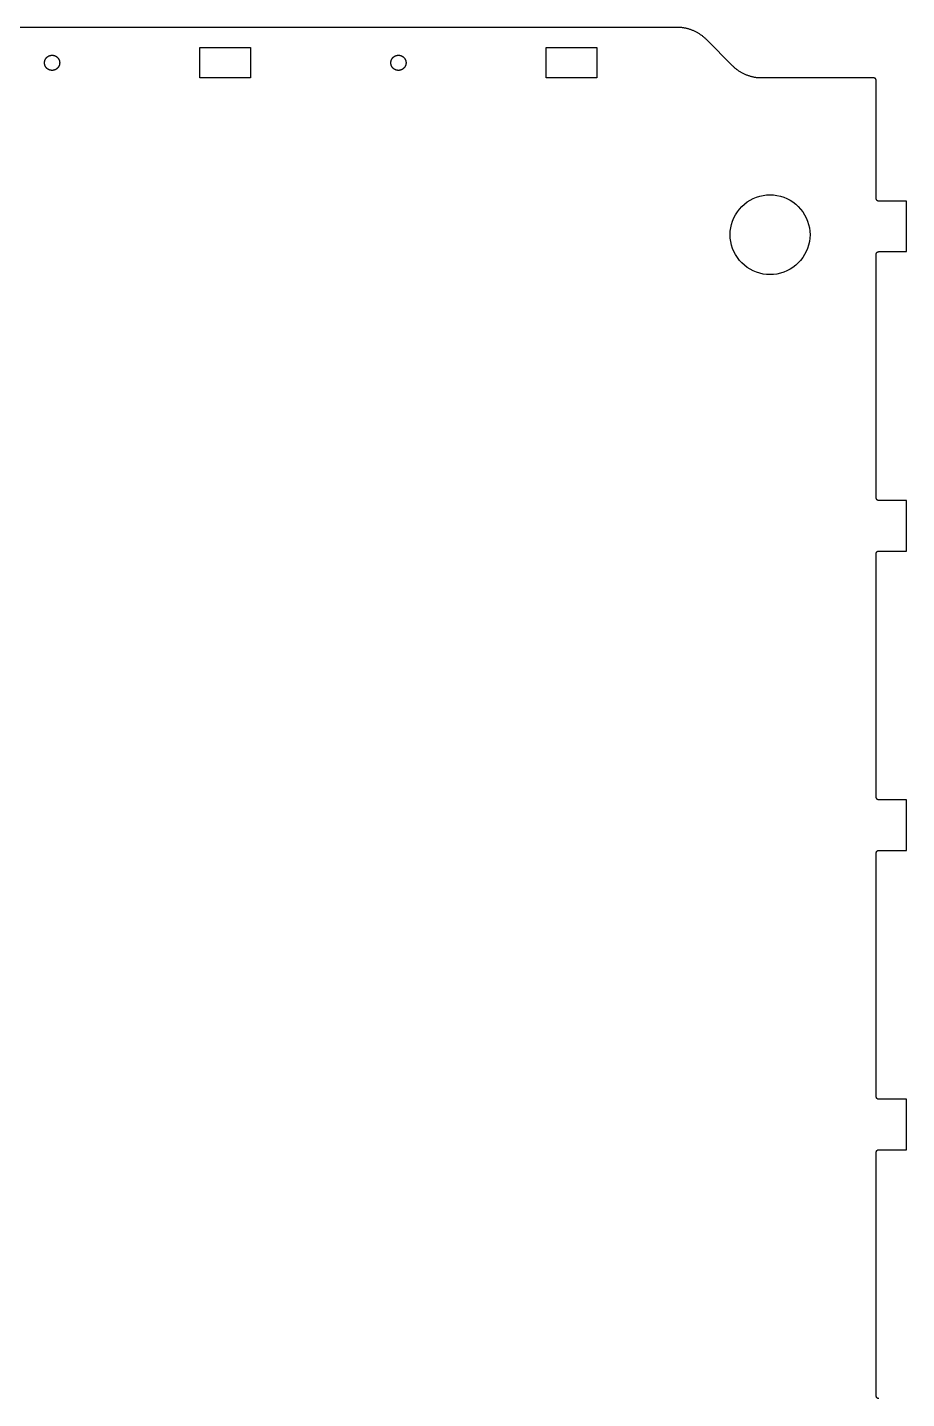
# Model space of a CAD drawing. Header units: metres. Extents: x 0 to 338, y 0 to 543.
# Drawn here: x 164.1 to 338, y 271.8 to 543 of the extents above; entities that cross this region are included whole.
import ezdxf

# ---------------------------------------------------------------- set-up
doc = ezdxf.new("R2010")
doc.units = ezdxf.units.M

msp = doc.modelspace()

# ---------------------------------------------------------------- linework, layer by layer
for p, q in [((292.686, 543), (45.3137, 543)), ((292.826, 542.999), (292.686, 543)), ((292.965, 542.995), (292.826, 542.999)), ((293.105, 542.989), (292.965, 542.995)), ((293.244, 542.98), (293.105, 542.989)), ((293.384, 542.97), (293.244, 542.98)), ((293.523, 542.956), (293.384, 542.97)), ((293.661, 542.94), (293.523, 542.956)), ((293.8, 542.922), (293.661, 542.94)), ((293.938, 542.902), (293.8, 542.922)), ((294.075, 542.878), (293.938, 542.902)), ((294.213, 542.853), (294.075, 542.878)), ((294.35, 542.825), (294.213, 542.853)), ((294.486, 542.795), (294.35, 542.825)), ((294.622, 542.762), (294.486, 542.795)), ((294.757, 542.727), (294.622, 542.762)), ((294.891, 542.69), (294.757, 542.727)), ((295.025, 542.65), (294.891, 542.69)), ((295.158, 542.608), (295.025, 542.65)), ((295.291, 542.564), (295.158, 542.608)), ((295.422, 542.518), (295.291, 542.564)), ((295.553, 542.469), (295.422, 542.518)), ((295.683, 542.417), (295.553, 542.469)), ((295.812, 542.364), (295.683, 542.417)), ((295.94, 542.308), (295.812, 542.364)), ((296.067, 542.25), (295.94, 542.308)), ((296.193, 542.19), (296.067, 542.25)), ((296.318, 542.128), (296.193, 542.19)), ((296.442, 542.064), (296.318, 542.128)), ((296.565, 541.997), (296.442, 542.064)), ((296.686, 541.928), (296.565, 541.997)), ((296.807, 541.857), (296.686, 541.928)), ((296.926, 541.784), (296.807, 541.857)), ((297.043, 541.709), (296.926, 541.784)), ((297.16, 541.632), (297.043, 541.709)), ((297.275, 541.553), (297.16, 541.632)), ((297.389, 541.472), (297.275, 541.553)), ((297.501, 541.389), (297.389, 541.472)), ((297.612, 541.304), (297.501, 541.389)), ((297.721, 541.217), (297.612, 541.304)), ((297.829, 541.128), (297.721, 541.217)), ((297.935, 541.038), (297.829, 541.128)), ((298.039, 540.945), (297.935, 541.038)), ((298.142, 540.851), (298.039, 540.945)), ((298.244, 540.755), (298.142, 540.851)), ((298.343, 540.657), (298.244, 540.755)), ((303.657, 535.343), (298.343, 540.657)), ((167.939, 537.061), (167.958, 537.079)), ((167.958, 537.079), (167.977, 537.097)), ((167.977, 537.097), (167.996, 537.115)), ((167.996, 537.115), (168.016, 537.132)), ((168.016, 537.132), (168.036, 537.149)), ((168.036, 537.149), (168.056, 537.166)), ((168.056, 537.166), (168.077, 537.182)), ((168.077, 537.182), (168.097, 537.198)), ((168.097, 537.198), (168.118, 537.214)), ((168.118, 537.214), (168.14, 537.229)), ((168.14, 537.229), (168.161, 537.244)), ((168.161, 537.244), (168.183, 537.258)), ((168.183, 537.258), (168.205, 537.272)), ((168.205, 537.272), (168.227, 537.286)), ((168.227, 537.286), (168.25, 537.299)), ((168.25, 537.299), (168.273, 537.312)), ((168.273, 537.312), (168.296, 537.324)), ((168.296, 537.324), (168.319, 537.337)), ((168.319, 537.337), (168.342, 537.348)), ((168.342, 537.348), (168.366, 537.359)), ((168.366, 537.359), (168.39, 537.37)), ((168.39, 537.37), (168.414, 537.381)), ((168.414, 537.381), (168.438, 537.391)), ((168.438, 537.391), (168.462, 537.4)), ((168.462, 537.4), (168.487, 537.41)), ((168.487, 537.41), (168.512, 537.418)), ((168.512, 537.418), (168.536, 537.427)), ((168.536, 537.427), (168.561, 537.434)), ((168.561, 537.434), (168.587, 537.442)), ((168.587, 537.442), (168.612, 537.449)), ((168.612, 537.449), (168.637, 537.455)), ((168.637, 537.455), (168.663, 537.462)), ((168.663, 537.462), (168.688, 537.467)), ((168.688, 537.467), (168.714, 537.472)), ((168.714, 537.472), (168.74, 537.477)), ((168.74, 537.477), (168.765, 537.482)), ((168.765, 537.482), (168.791, 537.485)), ((168.791, 537.485), (168.817, 537.489)), ((168.817, 537.489), (168.843, 537.492)), ((168.843, 537.492), (168.869, 537.494)), ((168.869, 537.494), (168.895, 537.496)), ((168.895, 537.496), (168.922, 537.498)), ((168.922, 537.498), (168.948, 537.499)), ((168.948, 537.499), (168.974, 537.5)), ((168.974, 537.5), (169, 537.5)), ((169, 537.5), (169.026, 537.5)), ((169.026, 537.5), (169.052, 537.499)), ((169.052, 537.499), (169.079, 537.498)), ((169.079, 537.498), (169.105, 537.496)), ((169.105, 537.496), (169.131, 537.494)), ((169.131, 537.494), (169.157, 537.492)), ((169.157, 537.492), (169.183, 537.489)), ((169.183, 537.489), (169.209, 537.485)), ((169.209, 537.485), (169.235, 537.482)), ((169.235, 537.482), (169.26, 537.477)), ((169.26, 537.477), (169.286, 537.472)), ((169.286, 537.472), (169.312, 537.467)), ((169.312, 537.467), (169.337, 537.462)), ((169.337, 537.462), (169.363, 537.455)), ((169.363, 537.455), (169.388, 537.449)), ((169.388, 537.449), (169.413, 537.442)), ((169.413, 537.442), (169.439, 537.434)), ((169.439, 537.434), (169.464, 537.427)), ((169.464, 537.427), (169.488, 537.418)), ((169.488, 537.418), (169.513, 537.41)), ((169.513, 537.41), (169.538, 537.4)), ((169.538, 537.4), (169.562, 537.391)), ((169.562, 537.391), (169.586, 537.381)), ((169.586, 537.381), (169.61, 537.37)), ((169.61, 537.37), (169.634, 537.359)), ((169.634, 537.359), (169.658, 537.348)), ((169.658, 537.348), (169.681, 537.337)), ((169.681, 537.337), (169.704, 537.324)), ((169.704, 537.324), (169.727, 537.312)), ((169.727, 537.312), (169.75, 537.299)), ((169.75, 537.299), (169.773, 537.286)), ((169.773, 537.286), (169.795, 537.272)), ((169.795, 537.272), (169.817, 537.258)), ((169.817, 537.258), (169.839, 537.244)), ((169.839, 537.244), (169.86, 537.229)), ((169.86, 537.229), (169.882, 537.214)), ((169.882, 537.214), (169.903, 537.198)), ((169.903, 537.198), (169.923, 537.182)), ((169.923, 537.182), (169.944, 537.166)), ((169.944, 537.166), (169.964, 537.149)), ((169.964, 537.149), (169.984, 537.132)), ((169.984, 537.132), (170.004, 537.115)), ((170.004, 537.115), (170.023, 537.097)), ((170.023, 537.097), (170.042, 537.079)), ((170.042, 537.079), (170.061, 537.061)), ((198.25, 533), (198.25, 539)), ((198.25, 539), (208.25, 539)), ((208.25, 539), (208.25, 533)), ((236.439, 537.061), (236.458, 537.079)), ((236.458, 537.079), (236.477, 537.097)), ((236.477, 537.097), (236.496, 537.115)), ((236.496, 537.115), (236.516, 537.132)), ((236.516, 537.132), (236.536, 537.149)), ((236.536, 537.149), (236.556, 537.166)), ((236.556, 537.166), (236.577, 537.182)), ((236.577, 537.182), (236.597, 537.198)), ((236.597, 537.198), (236.618, 537.214)), ((236.618, 537.214), (236.64, 537.229)), ((236.64, 537.229), (236.661, 537.244)), ((236.661, 537.244), (236.683, 537.258)), ((236.683, 537.258), (236.705, 537.272)), ((236.705, 537.272), (236.727, 537.286)), ((236.727, 537.286), (236.75, 537.299)), ((236.75, 537.299), (236.773, 537.312)), ((236.773, 537.312), (236.796, 537.324)), ((236.796, 537.324), (236.819, 537.337)), ((236.819, 537.337), (236.842, 537.348)), ((236.842, 537.348), (236.866, 537.359)), ((236.866, 537.359), (236.89, 537.37)), ((236.89, 537.37), (236.914, 537.381)), ((236.914, 537.381), (236.938, 537.391)), ((236.938, 537.391), (236.962, 537.4)), ((236.962, 537.4), (236.987, 537.41)), ((236.987, 537.41), (237.012, 537.418)), ((237.012, 537.418), (237.036, 537.427)), ((237.036, 537.427), (237.061, 537.434)), ((237.061, 537.434), (237.087, 537.442)), ((237.087, 537.442), (237.112, 537.449)), ((237.112, 537.449), (237.137, 537.455)), ((237.137, 537.455), (237.163, 537.462)), ((237.163, 537.462), (237.188, 537.467)), ((237.188, 537.467), (237.214, 537.472)), ((237.214, 537.472), (237.24, 537.477)), ((237.24, 537.477), (237.265, 537.482)), ((237.265, 537.482), (237.291, 537.485)), ((237.291, 537.485), (237.317, 537.489)), ((237.317, 537.489), (237.343, 537.492)), ((237.343, 537.492), (237.369, 537.494)), ((237.369, 537.494), (237.395, 537.496)), ((237.395, 537.496), (237.422, 537.498)), ((237.422, 537.498), (237.448, 537.499)), ((237.448, 537.499), (237.474, 537.5)), ((237.474, 537.5), (237.5, 537.5)), ((237.5, 537.5), (237.526, 537.5)), ((237.526, 537.5), (237.552, 537.499)), ((237.552, 537.499), (237.579, 537.498)), ((237.579, 537.498), (237.605, 537.496)), ((237.605, 537.496), (237.631, 537.494)), ((237.631, 537.494), (237.657, 537.492)), ((237.657, 537.492), (237.683, 537.489)), ((237.683, 537.489), (237.709, 537.485)), ((237.709, 537.485), (237.735, 537.482)), ((237.735, 537.482), (237.76, 537.477)), ((237.76, 537.477), (237.786, 537.472)), ((237.786, 537.472), (237.812, 537.467)), ((237.812, 537.467), (237.837, 537.462)), ((237.837, 537.462), (237.863, 537.455)), ((237.863, 537.455), (237.888, 537.449)), ((237.888, 537.449), (237.913, 537.442)), ((237.913, 537.442), (237.939, 537.434)), ((237.939, 537.434), (237.964, 537.427)), ((237.964, 537.427), (237.988, 537.418)), ((237.988, 537.418), (238.013, 537.41)), ((238.013, 537.41), (238.038, 537.4)), ((238.038, 537.4), (238.062, 537.391)), ((238.062, 537.391), (238.086, 537.381)), ((238.086, 537.381), (238.11, 537.37)), ((238.11, 537.37), (238.134, 537.359)), ((238.134, 537.359), (238.158, 537.348)), ((238.158, 537.348), (238.181, 537.337)), ((238.181, 537.337), (238.204, 537.324)), ((238.204, 537.324), (238.227, 537.312)), ((238.227, 537.312), (238.25, 537.299)), ((238.25, 537.299), (238.273, 537.286)), ((238.273, 537.286), (238.295, 537.272)), ((238.295, 537.272), (238.317, 537.258)), ((238.317, 537.258), (238.339, 537.244)), ((238.339, 537.244), (238.36, 537.229)), ((238.36, 537.229), (238.382, 537.214)), ((238.382, 537.214), (238.403, 537.198)), ((238.403, 537.198), (238.423, 537.182)), ((238.423, 537.182), (238.444, 537.166)), ((238.444, 537.166), (238.464, 537.149)), ((238.464, 537.149), (238.484, 537.132)), ((238.484, 537.132), (238.504, 537.115)), ((238.504, 537.115), (238.523, 537.097)), ((238.523, 537.097), (238.542, 537.079)), ((238.542, 537.079), (238.561, 537.061)), ((266.75, 533), (266.75, 539)), ((266.75, 539), (276.75, 539)), ((276.75, 539), (276.75, 533)), ((167.5, 536.026), (167.501, 536.052)), ((167.5, 536), (167.5, 536.026)), ((167.5, 535.974), (167.5, 536)), ((167.501, 535.948), (167.5, 535.974)), ((167.501, 536.052), (167.502, 536.078)), ((167.502, 535.921), (167.501, 535.948)), ((167.502, 536.078), (167.504, 536.105)), ((167.504, 535.895), (167.502, 535.921)), ((167.504, 536.105), (167.506, 536.131)), ((167.506, 535.869), (167.504, 535.895)), ((167.506, 536.131), (167.508, 536.157)), ((167.508, 535.843), (167.506, 535.869)), ((167.508, 536.157), (167.511, 536.183)), ((167.511, 535.817), (167.508, 535.843)), ((167.511, 536.183), (167.515, 536.209)), ((167.515, 535.791), (167.511, 535.817)), ((167.515, 536.209), (167.518, 536.235)), ((167.518, 535.765), (167.515, 535.791)), ((167.518, 536.235), (167.523, 536.26)), ((167.523, 535.74), (167.518, 535.765)), ((167.523, 536.26), (167.528, 536.286)), ((167.528, 535.714), (167.523, 535.74)), ((167.528, 536.286), (167.533, 536.312)), ((167.533, 535.688), (167.528, 535.714)), ((167.533, 536.312), (167.538, 536.337)), ((167.538, 535.663), (167.533, 535.688)), ((167.538, 536.337), (167.545, 536.363)), ((167.545, 535.637), (167.538, 535.663)), ((167.545, 536.363), (167.551, 536.388)), ((167.551, 535.612), (167.545, 535.637)), ((167.551, 536.388), (167.558, 536.413)), ((167.558, 535.587), (167.551, 535.612)), ((167.558, 536.413), (167.566, 536.439)), ((167.566, 535.561), (167.558, 535.587)), ((167.566, 536.439), (167.573, 536.464)), ((167.573, 535.536), (167.566, 535.561)), ((167.573, 536.464), (167.582, 536.488)), ((167.582, 535.512), (167.573, 535.536)), ((167.582, 536.488), (167.59, 536.513)), ((167.59, 535.487), (167.582, 535.512)), ((167.59, 536.513), (167.6, 536.538)), ((167.6, 535.462), (167.59, 535.487)), ((167.6, 536.538), (167.609, 536.562)), ((167.609, 535.438), (167.6, 535.462)), ((167.609, 536.562), (167.619, 536.586)), ((167.619, 535.414), (167.609, 535.438)), ((167.619, 536.586), (167.63, 536.61)), ((167.63, 535.39), (167.619, 535.414)), ((167.63, 536.61), (167.641, 536.634)), ((167.641, 535.366), (167.63, 535.39)), ((167.641, 536.634), (167.652, 536.658)), ((167.652, 535.342), (167.641, 535.366)), ((167.652, 536.658), (167.663, 536.681)), ((167.663, 535.319), (167.652, 535.342)), ((167.663, 536.681), (167.676, 536.704)), ((167.676, 535.296), (167.663, 535.319)), ((167.676, 536.704), (167.688, 536.727)), ((167.688, 535.273), (167.676, 535.296)), ((167.688, 536.727), (167.701, 536.75)), ((167.701, 535.25), (167.688, 535.273)), ((167.701, 536.75), (167.714, 536.773)), ((167.714, 535.227), (167.701, 535.25)), ((167.714, 536.773), (167.728, 536.795)), ((167.728, 535.205), (167.714, 535.227)), ((167.728, 536.795), (167.742, 536.817)), ((167.742, 535.183), (167.728, 535.205)), ((167.742, 536.817), (167.756, 536.839)), ((167.756, 535.161), (167.742, 535.183)), ((167.756, 536.839), (167.771, 536.86)), ((167.771, 535.14), (167.756, 535.161)), ((167.771, 536.86), (167.786, 536.882)), ((167.786, 535.118), (167.771, 535.14)), ((167.786, 536.882), (167.802, 536.903)), ((167.802, 535.097), (167.786, 535.118)), ((167.802, 536.903), (167.818, 536.923)), ((167.818, 535.077), (167.802, 535.097)), ((167.818, 536.923), (167.834, 536.944)), ((167.834, 535.056), (167.818, 535.077)), ((167.834, 536.944), (167.851, 536.964)), ((167.851, 535.036), (167.834, 535.056)), ((167.851, 536.964), (167.868, 536.984)), ((167.868, 535.016), (167.851, 535.036)), ((167.868, 536.984), (167.885, 537.004)), ((167.885, 534.996), (167.868, 535.016)), ((167.885, 537.004), (167.903, 537.023)), ((167.903, 534.977), (167.885, 534.996)), ((167.903, 537.023), (167.921, 537.042)), ((167.921, 534.958), (167.903, 534.977)), ((167.921, 537.042), (167.939, 537.061)), ((167.939, 534.939), (167.921, 534.958)), ((167.958, 534.921), (167.939, 534.939)), ((167.977, 534.903), (167.958, 534.921)), ((167.996, 534.885), (167.977, 534.903)), ((168.016, 534.868), (167.996, 534.885)), ((168.036, 534.851), (168.016, 534.868)), ((168.056, 534.834), (168.036, 534.851)), ((168.077, 534.818), (168.056, 534.834)), ((168.097, 534.802), (168.077, 534.818)), ((168.118, 534.786), (168.097, 534.802)), ((168.14, 534.771), (168.118, 534.786)), ((168.161, 534.756), (168.14, 534.771)), ((168.183, 534.742), (168.161, 534.756)), ((168.205, 534.728), (168.183, 534.742)), ((168.227, 534.714), (168.205, 534.728)), ((168.25, 534.701), (168.227, 534.714)), ((168.273, 534.688), (168.25, 534.701)), ((168.296, 534.676), (168.273, 534.688)), ((168.319, 534.663), (168.296, 534.676)), ((168.342, 534.652), (168.319, 534.663)), ((168.366, 534.641), (168.342, 534.652)), ((168.39, 534.63), (168.366, 534.641)), ((168.414, 534.619), (168.39, 534.63)), ((168.438, 534.609), (168.414, 534.619)), ((168.462, 534.6), (168.438, 534.609)), ((168.487, 534.59), (168.462, 534.6)), ((168.512, 534.582), (168.487, 534.59)), ((168.536, 534.573), (168.512, 534.582)), ((168.561, 534.566), (168.536, 534.573)), ((168.587, 534.558), (168.561, 534.566)), ((168.612, 534.551), (168.587, 534.558)), ((168.637, 534.545), (168.612, 534.551)), ((168.663, 534.538), (168.637, 534.545)), ((168.688, 534.533), (168.663, 534.538)), ((168.714, 534.528), (168.688, 534.533)), ((168.74, 534.523), (168.714, 534.528)), ((168.765, 534.518), (168.74, 534.523)), ((168.791, 534.515), (168.765, 534.518)), ((168.817, 534.511), (168.791, 534.515)), ((168.843, 534.508), (168.817, 534.511)), ((168.869, 534.506), (168.843, 534.508)), ((168.895, 534.504), (168.869, 534.506)), ((168.922, 534.502), (168.895, 534.504)), ((168.948, 534.501), (168.922, 534.502)), ((168.974, 534.5), (168.948, 534.501)), ((169, 534.5), (168.974, 534.5)), ((169.026, 534.5), (169, 534.5)), ((169.052, 534.501), (169.026, 534.5)), ((169.079, 534.502), (169.052, 534.501)), ((169.105, 534.504), (169.079, 534.502)), ((169.131, 534.506), (169.105, 534.504)), ((169.157, 534.508), (169.131, 534.506)), ((169.183, 534.511), (169.157, 534.508)), ((169.209, 534.515), (169.183, 534.511)), ((169.235, 534.518), (169.209, 534.515)), ((169.26, 534.523), (169.235, 534.518)), ((169.286, 534.528), (169.26, 534.523)), ((169.312, 534.533), (169.286, 534.528)), ((169.337, 534.538), (169.312, 534.533)), ((169.363, 534.545), (169.337, 534.538)), ((169.388, 534.551), (169.363, 534.545)), ((169.413, 534.558), (169.388, 534.551)), ((169.439, 534.566), (169.413, 534.558)), ((169.464, 534.573), (169.439, 534.566)), ((169.488, 534.582), (169.464, 534.573)), ((169.513, 534.59), (169.488, 534.582)), ((169.538, 534.6), (169.513, 534.59)), ((169.562, 534.609), (169.538, 534.6)), ((169.586, 534.619), (169.562, 534.609)), ((169.61, 534.63), (169.586, 534.619)), ((169.634, 534.641), (169.61, 534.63)), ((169.658, 534.652), (169.634, 534.641)), ((169.681, 534.663), (169.658, 534.652)), ((169.704, 534.676), (169.681, 534.663)), ((169.727, 534.688), (169.704, 534.676)), ((169.75, 534.701), (169.727, 534.688)), ((169.773, 534.714), (169.75, 534.701)), ((169.795, 534.728), (169.773, 534.714)), ((169.817, 534.742), (169.795, 534.728)), ((169.839, 534.756), (169.817, 534.742)), ((169.86, 534.771), (169.839, 534.756)), ((169.882, 534.786), (169.86, 534.771)), ((169.903, 534.802), (169.882, 534.786)), ((169.923, 534.818), (169.903, 534.802)), ((169.944, 534.834), (169.923, 534.818)), ((169.964, 534.851), (169.944, 534.834)), ((169.984, 534.868), (169.964, 534.851)), ((170.004, 534.885), (169.984, 534.868)), ((170.023, 534.903), (170.004, 534.885)), ((170.042, 534.921), (170.023, 534.903)), ((170.061, 534.939), (170.042, 534.921)), ((170.061, 537.061), (170.079, 537.042)), ((170.079, 534.958), (170.061, 534.939)), ((170.079, 537.042), (170.097, 537.023)), ((170.097, 534.977), (170.079, 534.958)), ((170.097, 537.023), (170.115, 537.004)), ((170.115, 534.996), (170.097, 534.977)), ((170.115, 537.004), (170.132, 536.984)), ((170.132, 535.016), (170.115, 534.996)), ((170.132, 536.984), (170.149, 536.964)), ((170.149, 535.036), (170.132, 535.016)), ((170.149, 536.964), (170.166, 536.944)), ((170.166, 535.056), (170.149, 535.036)), ((170.166, 536.944), (170.182, 536.923)), ((170.182, 535.077), (170.166, 535.056)), ((170.182, 536.923), (170.198, 536.903)), ((170.198, 535.097), (170.182, 535.077)), ((170.198, 536.903), (170.214, 536.882)), ((170.214, 535.118), (170.198, 535.097)), ((170.214, 536.882), (170.229, 536.86)), ((170.229, 535.14), (170.214, 535.118)), ((170.229, 536.86), (170.244, 536.839)), ((170.244, 535.161), (170.229, 535.14)), ((170.244, 536.839), (170.258, 536.817)), ((170.258, 535.183), (170.244, 535.161)), ((170.258, 536.817), (170.272, 536.795)), ((170.272, 535.205), (170.258, 535.183)), ((170.272, 536.795), (170.286, 536.773)), ((170.286, 535.227), (170.272, 535.205)), ((170.286, 536.773), (170.299, 536.75)), ((170.299, 535.25), (170.286, 535.227)), ((170.299, 536.75), (170.312, 536.727)), ((170.312, 535.273), (170.299, 535.25)), ((170.312, 536.727), (170.324, 536.704)), ((170.324, 535.296), (170.312, 535.273)), ((170.324, 536.704), (170.337, 536.681)), ((170.337, 535.319), (170.324, 535.296)), ((170.337, 536.681), (170.348, 536.658)), ((170.348, 535.342), (170.337, 535.319)), ((170.348, 536.658), (170.359, 536.634)), ((170.359, 535.366), (170.348, 535.342)), ((170.359, 536.634), (170.37, 536.61)), ((170.37, 535.39), (170.359, 535.366)), ((170.37, 536.61), (170.381, 536.586)), ((170.381, 535.414), (170.37, 535.39)), ((170.381, 536.586), (170.391, 536.562)), ((170.391, 535.438), (170.381, 535.414)), ((170.391, 536.562), (170.4, 536.538)), ((170.4, 535.462), (170.391, 535.438)), ((170.4, 536.538), (170.41, 536.513)), ((170.41, 535.487), (170.4, 535.462)), ((170.41, 536.513), (170.418, 536.488)), ((170.418, 535.512), (170.41, 535.487)), ((170.418, 536.488), (170.427, 536.464)), ((170.427, 535.536), (170.418, 535.512)), ((170.427, 536.464), (170.434, 536.439)), ((170.434, 535.561), (170.427, 535.536)), ((170.434, 536.439), (170.442, 536.413)), ((170.442, 535.587), (170.434, 535.561)), ((170.442, 536.413), (170.449, 536.388)), ((170.449, 535.612), (170.442, 535.587)), ((170.449, 536.388), (170.455, 536.363)), ((170.455, 535.637), (170.449, 535.612)), ((170.455, 536.363), (170.462, 536.337)), ((170.462, 535.663), (170.455, 535.637)), ((170.462, 536.337), (170.467, 536.312)), ((170.467, 535.688), (170.462, 535.663)), ((170.467, 536.312), (170.472, 536.286)), ((170.472, 535.714), (170.467, 535.688)), ((170.472, 536.286), (170.477, 536.26)), ((170.477, 535.74), (170.472, 535.714)), ((170.477, 536.26), (170.482, 536.235)), ((170.482, 535.765), (170.477, 535.74)), ((170.482, 536.235), (170.485, 536.209)), ((170.485, 535.791), (170.482, 535.765)), ((170.485, 536.209), (170.489, 536.183)), ((170.489, 535.817), (170.485, 535.791)), ((170.489, 536.183), (170.492, 536.157)), ((170.492, 535.843), (170.489, 535.817)), ((170.492, 536.157), (170.494, 536.131)), ((170.494, 535.869), (170.492, 535.843)), ((170.494, 536.131), (170.496, 536.105)), ((170.496, 535.895), (170.494, 535.869)), ((170.496, 536.105), (170.498, 536.078)), ((170.498, 535.921), (170.496, 535.895)), ((170.498, 536.078), (170.499, 536.052)), ((170.499, 535.948), (170.498, 535.921)), ((170.499, 536.052), (170.5, 536.026)), ((170.5, 535.974), (170.499, 535.948)), ((170.5, 536.026), (170.5, 536)), ((170.5, 536), (170.5, 535.974)), ((236, 536.026), (236.001, 536.052)), ((236, 536), (236, 536.026)), ((236, 535.974), (236, 536)), ((236.001, 535.948), (236, 535.974)), ((236.001, 536.052), (236.002, 536.078)), ((236.002, 535.921), (236.001, 535.948)), ((236.002, 536.078), (236.004, 536.105)), ((236.004, 535.895), (236.002, 535.921)), ((236.004, 536.105), (236.006, 536.131)), ((236.006, 535.869), (236.004, 535.895)), ((236.006, 536.131), (236.008, 536.157)), ((236.008, 535.843), (236.006, 535.869)), ((236.008, 536.157), (236.011, 536.183)), ((236.011, 535.817), (236.008, 535.843)), ((236.011, 536.183), (236.015, 536.209)), ((236.015, 535.791), (236.011, 535.817)), ((236.015, 536.209), (236.018, 536.235)), ((236.018, 535.765), (236.015, 535.791)), ((236.018, 536.235), (236.023, 536.26)), ((236.023, 535.74), (236.018, 535.765)), ((236.023, 536.26), (236.028, 536.286)), ((236.028, 535.714), (236.023, 535.74)), ((236.028, 536.286), (236.033, 536.312)), ((236.033, 535.688), (236.028, 535.714)), ((236.033, 536.312), (236.038, 536.337)), ((236.038, 535.663), (236.033, 535.688)), ((236.038, 536.337), (236.045, 536.363)), ((236.045, 535.637), (236.038, 535.663)), ((236.045, 536.363), (236.051, 536.388)), ((236.051, 535.612), (236.045, 535.637)), ((236.051, 536.388), (236.058, 536.413)), ((236.058, 535.587), (236.051, 535.612)), ((236.058, 536.413), (236.066, 536.439)), ((236.066, 535.561), (236.058, 535.587)), ((236.066, 536.439), (236.073, 536.464)), ((236.073, 535.536), (236.066, 535.561)), ((236.073, 536.464), (236.082, 536.488)), ((236.082, 535.512), (236.073, 535.536)), ((236.082, 536.488), (236.09, 536.513)), ((236.09, 535.487), (236.082, 535.512)), ((236.09, 536.513), (236.1, 536.538)), ((236.1, 535.462), (236.09, 535.487)), ((236.1, 536.538), (236.109, 536.562)), ((236.109, 535.438), (236.1, 535.462)), ((236.109, 536.562), (236.119, 536.586)), ((236.119, 535.414), (236.109, 535.438)), ((236.119, 536.586), (236.13, 536.61)), ((236.13, 535.39), (236.119, 535.414)), ((236.13, 536.61), (236.141, 536.634)), ((236.141, 535.366), (236.13, 535.39)), ((236.141, 536.634), (236.152, 536.658)), ((236.152, 535.342), (236.141, 535.366)), ((236.152, 536.658), (236.163, 536.681)), ((236.163, 535.319), (236.152, 535.342)), ((236.163, 536.681), (236.176, 536.704)), ((236.176, 535.296), (236.163, 535.319)), ((236.176, 536.704), (236.188, 536.727)), ((236.188, 535.273), (236.176, 535.296)), ((236.188, 536.727), (236.201, 536.75)), ((236.201, 535.25), (236.188, 535.273)), ((236.201, 536.75), (236.214, 536.773)), ((236.214, 535.227), (236.201, 535.25)), ((236.214, 536.773), (236.228, 536.795)), ((236.228, 535.205), (236.214, 535.227)), ((236.228, 536.795), (236.242, 536.817)), ((236.242, 535.183), (236.228, 535.205)), ((236.242, 536.817), (236.256, 536.839)), ((236.256, 535.161), (236.242, 535.183)), ((236.256, 536.839), (236.271, 536.86)), ((236.271, 535.14), (236.256, 535.161)), ((236.271, 536.86), (236.286, 536.882)), ((236.286, 535.118), (236.271, 535.14)), ((236.286, 536.882), (236.302, 536.903)), ((236.302, 535.097), (236.286, 535.118)), ((236.302, 536.903), (236.318, 536.923)), ((236.318, 535.077), (236.302, 535.097)), ((236.318, 536.923), (236.334, 536.944)), ((236.334, 535.056), (236.318, 535.077)), ((236.334, 536.944), (236.351, 536.964)), ((236.351, 535.036), (236.334, 535.056)), ((236.351, 536.964), (236.368, 536.984)), ((236.368, 535.016), (236.351, 535.036)), ((236.368, 536.984), (236.385, 537.004)), ((236.385, 534.996), (236.368, 535.016)), ((236.385, 537.004), (236.403, 537.023)), ((236.403, 534.977), (236.385, 534.996)), ((236.403, 537.023), (236.421, 537.042)), ((236.421, 534.958), (236.403, 534.977)), ((236.421, 537.042), (236.439, 537.061)), ((236.439, 534.939), (236.421, 534.958)), ((236.458, 534.921), (236.439, 534.939)), ((236.477, 534.903), (236.458, 534.921)), ((236.496, 534.885), (236.477, 534.903)), ((236.516, 534.868), (236.496, 534.885)), ((236.536, 534.851), (236.516, 534.868)), ((236.556, 534.834), (236.536, 534.851)), ((236.577, 534.818), (236.556, 534.834)), ((236.597, 534.802), (236.577, 534.818)), ((236.618, 534.786), (236.597, 534.802)), ((236.64, 534.771), (236.618, 534.786)), ((236.661, 534.756), (236.64, 534.771)), ((236.683, 534.742), (236.661, 534.756)), ((236.705, 534.728), (236.683, 534.742)), ((236.727, 534.714), (236.705, 534.728)), ((236.75, 534.701), (236.727, 534.714)), ((236.773, 534.688), (236.75, 534.701)), ((236.796, 534.676), (236.773, 534.688)), ((236.819, 534.663), (236.796, 534.676)), ((236.842, 534.652), (236.819, 534.663)), ((236.866, 534.641), (236.842, 534.652)), ((236.89, 534.63), (236.866, 534.641)), ((236.914, 534.619), (236.89, 534.63)), ((236.938, 534.609), (236.914, 534.619)), ((236.962, 534.6), (236.938, 534.609)), ((236.987, 534.59), (236.962, 534.6)), ((237.012, 534.582), (236.987, 534.59)), ((237.036, 534.573), (237.012, 534.582)), ((237.061, 534.566), (237.036, 534.573)), ((237.087, 534.558), (237.061, 534.566)), ((237.112, 534.551), (237.087, 534.558)), ((237.137, 534.545), (237.112, 534.551)), ((237.163, 534.538), (237.137, 534.545)), ((237.188, 534.533), (237.163, 534.538)), ((237.214, 534.528), (237.188, 534.533)), ((237.24, 534.523), (237.214, 534.528)), ((237.265, 534.518), (237.24, 534.523)), ((237.291, 534.515), (237.265, 534.518)), ((237.317, 534.511), (237.291, 534.515)), ((237.343, 534.508), (237.317, 534.511)), ((237.369, 534.506), (237.343, 534.508)), ((237.395, 534.504), (237.369, 534.506)), ((237.422, 534.502), (237.395, 534.504)), ((237.448, 534.501), (237.422, 534.502)), ((237.474, 534.5), (237.448, 534.501)), ((237.5, 534.5), (237.474, 534.5)), ((237.526, 534.5), (237.5, 534.5)), ((237.552, 534.501), (237.526, 534.5)), ((237.579, 534.502), (237.552, 534.501)), ((237.605, 534.504), (237.579, 534.502)), ((237.631, 534.506), (237.605, 534.504)), ((237.657, 534.508), (237.631, 534.506)), ((237.683, 534.511), (237.657, 534.508)), ((237.709, 534.515), (237.683, 534.511)), ((237.735, 534.518), (237.709, 534.515)), ((237.76, 534.523), (237.735, 534.518)), ((237.786, 534.528), (237.76, 534.523)), ((237.812, 534.533), (237.786, 534.528)), ((237.837, 534.538), (237.812, 534.533)), ((237.863, 534.545), (237.837, 534.538)), ((237.888, 534.551), (237.863, 534.545)), ((237.913, 534.558), (237.888, 534.551)), ((237.939, 534.566), (237.913, 534.558)), ((237.964, 534.573), (237.939, 534.566)), ((237.988, 534.582), (237.964, 534.573)), ((238.013, 534.59), (237.988, 534.582)), ((238.038, 534.6), (238.013, 534.59)), ((238.062, 534.609), (238.038, 534.6)), ((238.086, 534.619), (238.062, 534.609)), ((238.11, 534.63), (238.086, 534.619)), ((238.134, 534.641), (238.11, 534.63)), ((238.158, 534.652), (238.134, 534.641)), ((238.181, 534.663), (238.158, 534.652)), ((238.204, 534.676), (238.181, 534.663)), ((238.227, 534.688), (238.204, 534.676)), ((238.25, 534.701), (238.227, 534.688)), ((238.273, 534.714), (238.25, 534.701)), ((238.295, 534.728), (238.273, 534.714)), ((238.317, 534.742), (238.295, 534.728)), ((238.339, 534.756), (238.317, 534.742)), ((238.36, 534.771), (238.339, 534.756)), ((238.382, 534.786), (238.36, 534.771)), ((238.403, 534.802), (238.382, 534.786)), ((238.423, 534.818), (238.403, 534.802)), ((238.444, 534.834), (238.423, 534.818)), ((238.464, 534.851), (238.444, 534.834)), ((238.484, 534.868), (238.464, 534.851)), ((238.504, 534.885), (238.484, 534.868)), ((238.523, 534.903), (238.504, 534.885)), ((238.542, 534.921), (238.523, 534.903)), ((238.561, 534.939), (238.542, 534.921)), ((238.561, 537.061), (238.579, 537.042)), ((238.579, 534.958), (238.561, 534.939)), ((238.579, 537.042), (238.597, 537.023)), ((238.597, 534.977), (238.579, 534.958)), ((238.597, 537.023), (238.615, 537.004)), ((238.615, 534.996), (238.597, 534.977)), ((238.615, 537.004), (238.632, 536.984)), ((238.632, 535.016), (238.615, 534.996)), ((238.632, 536.984), (238.649, 536.964)), ((238.649, 535.036), (238.632, 535.016)), ((238.649, 536.964), (238.666, 536.944)), ((238.666, 535.056), (238.649, 535.036)), ((238.666, 536.944), (238.682, 536.923)), ((238.682, 535.077), (238.666, 535.056)), ((238.682, 536.923), (238.698, 536.903)), ((238.698, 535.097), (238.682, 535.077)), ((238.698, 536.903), (238.714, 536.882)), ((238.714, 535.118), (238.698, 535.097)), ((238.714, 536.882), (238.729, 536.86)), ((238.729, 535.14), (238.714, 535.118)), ((238.729, 536.86), (238.744, 536.839)), ((238.744, 535.161), (238.729, 535.14)), ((238.744, 536.839), (238.758, 536.817)), ((238.758, 535.183), (238.744, 535.161)), ((238.758, 536.817), (238.772, 536.795)), ((238.772, 535.205), (238.758, 535.183)), ((238.772, 536.795), (238.786, 536.773)), ((238.786, 535.227), (238.772, 535.205)), ((238.786, 536.773), (238.799, 536.75)), ((238.799, 535.25), (238.786, 535.227)), ((238.799, 536.75), (238.812, 536.727)), ((238.812, 535.273), (238.799, 535.25)), ((238.812, 536.727), (238.824, 536.704)), ((238.824, 535.296), (238.812, 535.273)), ((238.824, 536.704), (238.837, 536.681)), ((238.837, 535.319), (238.824, 535.296)), ((238.837, 536.681), (238.848, 536.658)), ((238.848, 535.342), (238.837, 535.319)), ((238.848, 536.658), (238.859, 536.634)), ((238.859, 535.366), (238.848, 535.342)), ((238.859, 536.634), (238.87, 536.61)), ((238.87, 535.39), (238.859, 535.366)), ((238.87, 536.61), (238.881, 536.586)), ((238.881, 535.414), (238.87, 535.39)), ((238.881, 536.586), (238.891, 536.562)), ((238.891, 535.438), (238.881, 535.414)), ((238.891, 536.562), (238.9, 536.538)), ((238.9, 535.462), (238.891, 535.438)), ((238.9, 536.538), (238.91, 536.513)), ((238.91, 535.487), (238.9, 535.462)), ((238.91, 536.513), (238.918, 536.488)), ((238.918, 535.512), (238.91, 535.487)), ((238.918, 536.488), (238.927, 536.464)), ((238.927, 535.536), (238.918, 535.512)), ((238.927, 536.464), (238.934, 536.439)), ((238.934, 535.561), (238.927, 535.536)), ((238.934, 536.439), (238.942, 536.413)), ((238.942, 535.587), (238.934, 535.561)), ((238.942, 536.413), (238.949, 536.388)), ((238.949, 535.612), (238.942, 535.587)), ((238.949, 536.388), (238.955, 536.363)), ((238.955, 535.637), (238.949, 535.612)), ((238.955, 536.363), (238.962, 536.337)), ((238.962, 535.663), (238.955, 535.637)), ((238.962, 536.337), (238.967, 536.312)), ((238.967, 535.688), (238.962, 535.663)), ((238.967, 536.312), (238.972, 536.286)), ((238.972, 535.714), (238.967, 535.688)), ((238.972, 536.286), (238.977, 536.26)), ((238.977, 535.74), (238.972, 535.714)), ((238.977, 536.26), (238.982, 536.235)), ((238.982, 535.765), (238.977, 535.74)), ((238.982, 536.235), (238.985, 536.209)), ((238.985, 535.791), (238.982, 535.765)), ((238.985, 536.209), (238.989, 536.183)), ((238.989, 535.817), (238.985, 535.791)), ((238.989, 536.183), (238.992, 536.157)), ((238.992, 535.843), (238.989, 535.817)), ((238.992, 536.157), (238.994, 536.131)), ((238.994, 535.869), (238.992, 535.843)), ((238.994, 536.131), (238.996, 536.105)), ((238.996, 535.895), (238.994, 535.869)), ((238.996, 536.105), (238.998, 536.078)), ((238.998, 535.921), (238.996, 535.895)), ((238.998, 536.078), (238.999, 536.052)), ((238.999, 535.948), (238.998, 535.921)), ((238.999, 536.052), (239, 536.026)), ((239, 535.974), (238.999, 535.948)), ((239, 536.026), (239, 536)), ((239, 536), (239, 535.974)), ((303.756, 535.245), (303.657, 535.343)), ((303.858, 535.149), (303.756, 535.245)), ((303.961, 535.055), (303.858, 535.149)), ((304.065, 534.962), (303.961, 535.055)), ((304.171, 534.872), (304.065, 534.962)), ((304.279, 534.783), (304.171, 534.872)), ((304.388, 534.696), (304.279, 534.783)), ((304.499, 534.611), (304.388, 534.696)), ((304.611, 534.528), (304.499, 534.611)), ((304.725, 534.447), (304.611, 534.528)), ((304.84, 534.368), (304.725, 534.447)), ((304.957, 534.291), (304.84, 534.368)), ((208.25, 533), (198.25, 533)), ((276.75, 533), (266.75, 533)), ((305.074, 534.216), (304.957, 534.291)), ((305.193, 534.143), (305.074, 534.216)), ((305.314, 534.072), (305.193, 534.143)), ((305.435, 534.003), (305.314, 534.072)), ((305.558, 533.936), (305.435, 534.003)), ((305.682, 533.872), (305.558, 533.936)), ((305.807, 533.81), (305.682, 533.872)), ((305.933, 533.75), (305.807, 533.81)), ((306.06, 533.692), (305.933, 533.75)), ((306.188, 533.636), (306.06, 533.692)), ((306.317, 533.583), (306.188, 533.636)), ((306.447, 533.531), (306.317, 533.583)), ((306.578, 533.482), (306.447, 533.531)), ((306.709, 533.436), (306.578, 533.482)), ((306.842, 533.392), (306.709, 533.436)), ((306.975, 533.35), (306.842, 533.392)), ((307.109, 533.31), (306.975, 533.35)), ((307.243, 533.273), (307.109, 533.31)), ((307.378, 533.238), (307.243, 533.273)), ((307.514, 533.205), (307.378, 533.238)), ((307.65, 533.175), (307.514, 533.205)), ((307.787, 533.147), (307.65, 533.175)), ((307.925, 533.122), (307.787, 533.147)), ((308.062, 533.098), (307.925, 533.122)), ((308.2, 533.078), (308.062, 533.098)), ((308.339, 533.06), (308.2, 533.078)), ((308.477, 533.044), (308.339, 533.06)), ((308.616, 533.03), (308.477, 533.044)), ((308.756, 533.019), (308.616, 533.03)), ((308.895, 533.011), (308.756, 533.019)), ((309.035, 533.005), (308.895, 533.011)), ((309.174, 533.001), (309.035, 533.005)), ((309.314, 533), (309.174, 533.001)), ((331.5, 533), (309.314, 533)), ((331.509, 533), (331.5, 533)), ((331.517, 533), (331.509, 533)), ((331.526, 532.999), (331.517, 533)), ((331.535, 532.999), (331.526, 532.999)), ((331.544, 532.998), (331.535, 532.999)), ((331.552, 532.997), (331.544, 532.998)), ((331.561, 532.996), (331.552, 532.997)), ((331.57, 532.995), (331.561, 532.996)), ((331.578, 532.994), (331.57, 532.995)), ((331.587, 532.992), (331.578, 532.994)), ((331.595, 532.991), (331.587, 532.992)), ((331.604, 532.989), (331.595, 532.991)), ((331.612, 532.987), (331.604, 532.989)), ((331.621, 532.985), (331.612, 532.987)), ((331.629, 532.983), (331.621, 532.985)), ((331.638, 532.981), (331.629, 532.983)), ((331.646, 532.978), (331.638, 532.981)), ((331.654, 532.976), (331.646, 532.978)), ((331.663, 532.973), (331.654, 532.976)), ((331.671, 532.97), (331.663, 532.973)), ((331.679, 532.967), (331.671, 532.97)), ((331.687, 532.964), (331.679, 532.967)), ((331.695, 532.96), (331.687, 532.964)), ((331.703, 532.957), (331.695, 532.96)), ((331.711, 532.953), (331.703, 532.957)), ((331.719, 532.949), (331.711, 532.953)), ((331.727, 532.945), (331.719, 532.949)), ((331.735, 532.941), (331.727, 532.945)), ((331.742, 532.937), (331.735, 532.941)), ((331.75, 532.933), (331.742, 532.937)), ((331.758, 532.929), (331.75, 532.933)), ((331.765, 532.924), (331.758, 532.929)), ((331.772, 532.919), (331.765, 532.924)), ((331.78, 532.915), (331.772, 532.919)), ((331.787, 532.91), (331.78, 532.915)), ((331.794, 532.904), (331.787, 532.91)), ((331.801, 532.899), (331.794, 532.904)), ((331.808, 532.894), (331.801, 532.899)), ((331.815, 532.889), (331.808, 532.894)), ((331.821, 532.883), (331.815, 532.889)), ((331.828, 532.877), (331.821, 532.883)), ((331.835, 532.872), (331.828, 532.877)), ((331.841, 532.866), (331.835, 532.872)), ((331.847, 532.86), (331.841, 532.866)), ((331.854, 532.854), (331.847, 532.86)), ((331.86, 532.847), (331.854, 532.854)), ((331.866, 532.841), (331.86, 532.847)), ((331.872, 532.835), (331.866, 532.841)), ((331.877, 532.828), (331.872, 532.835)), ((331.883, 532.821), (331.877, 532.828)), ((331.889, 532.815), (331.883, 532.821)), ((331.894, 532.808), (331.889, 532.815)), ((331.899, 532.801), (331.894, 532.808)), ((331.904, 532.794), (331.899, 532.801)), ((331.91, 532.787), (331.904, 532.794)), ((331.915, 532.78), (331.91, 532.787)), ((331.919, 532.772), (331.915, 532.78)), ((331.924, 532.765), (331.919, 532.772)), ((331.929, 532.758), (331.924, 532.765)), ((331.933, 532.75), (331.929, 532.758)), ((331.937, 532.742), (331.933, 532.75)), ((331.941, 532.735), (331.937, 532.742)), ((331.945, 532.727), (331.941, 532.735)), ((331.949, 532.719), (331.945, 532.727)), ((331.953, 532.711), (331.949, 532.719)), ((331.957, 532.703), (331.953, 532.711)), ((331.96, 532.695), (331.957, 532.703)), ((331.964, 532.687), (331.96, 532.695)), ((331.967, 532.679), (331.964, 532.687)), ((331.97, 532.671), (331.967, 532.679)), ((331.973, 532.663), (331.97, 532.671)), ((331.976, 532.654), (331.973, 532.663)), ((331.978, 532.646), (331.976, 532.654)), ((331.981, 532.638), (331.978, 532.646)), ((331.983, 532.629), (331.981, 532.638)), ((331.985, 532.621), (331.983, 532.629)), ((331.987, 532.612), (331.985, 532.621)), ((331.989, 532.604), (331.987, 532.612)), ((331.991, 532.595), (331.989, 532.604)), ((331.992, 532.587), (331.991, 532.595)), ((331.994, 532.578), (331.992, 532.587)), ((331.995, 532.57), (331.994, 532.578)), ((331.996, 532.561), (331.995, 532.57)), ((331.997, 532.552), (331.996, 532.561)), ((331.998, 532.544), (331.997, 532.552)), ((331.999, 532.535), (331.998, 532.544)), ((331.999, 532.526), (331.999, 532.535)), ((332, 532.517), (331.999, 532.526)), ((332, 532.509), (332, 532.517)), ((332, 532.5), (332, 532.509)), ((332, 509.139), (332, 532.5)), ((304.948, 507.078), (305.414, 507.586)), ((305.414, 507.586), (305.922, 508.052)), ((305.922, 508.052), (306.469, 508.471)), ((306.469, 508.471), (307.05, 508.842)), ((307.05, 508.842), (307.661, 509.16)), ((307.661, 509.16), (308.298, 509.424)), ((308.298, 509.424), (308.955, 509.631)), ((308.955, 509.631), (309.628, 509.78)), ((309.628, 509.78), (310.311, 509.87)), ((310.311, 509.87), (311, 509.9)), ((311, 509.9), (311.689, 509.87)), ((311.689, 509.87), (312.372, 509.78)), ((312.372, 509.78), (313.045, 509.631)), ((313.045, 509.631), (313.702, 509.424)), ((313.702, 509.424), (314.339, 509.16)), ((314.339, 509.16), (314.95, 508.842)), ((314.95, 508.842), (315.531, 508.471)), ((315.531, 508.471), (316.078, 508.052)), ((316.078, 508.052), (316.586, 507.586)), ((316.586, 507.586), (317.052, 507.078)), ((332.002, 509.1), (332, 509.139)), ((332.006, 509.061), (332.002, 509.1)), ((332.014, 509.022), (332.006, 509.061)), ((332.024, 508.984), (332.014, 509.022)), ((332.038, 508.948), (332.024, 508.984)), ((332.054, 508.912), (332.038, 508.948)), ((332.074, 508.878), (332.054, 508.912)), ((332.095, 508.845), (332.074, 508.878)), ((332.12, 508.814), (332.095, 508.845)), ((332.146, 508.785), (332.12, 508.814)), ((332.175, 508.759), (332.146, 508.785)), ((332.206, 508.734), (332.175, 508.759)), ((332.239, 508.713), (332.206, 508.734)), ((332.273, 508.693), (332.239, 508.713)), ((332.309, 508.677), (332.273, 508.693)), ((332.345, 508.663), (332.309, 508.677)), ((332.383, 508.653), (332.345, 508.663)), ((332.422, 508.645), (332.383, 508.653)), ((332.461, 508.64), (332.422, 508.645)), ((332.5, 508.639), (332.461, 508.64)), ((338, 508.639), (332.5, 508.639)), ((338, 498.639), (338, 508.639)), ((303.369, 504.045), (303.576, 504.702)), ((303.576, 504.702), (303.84, 505.339)), ((303.84, 505.339), (304.158, 505.95)), ((304.158, 505.95), (304.529, 506.531)), ((304.529, 506.531), (304.948, 507.078)), ((317.052, 507.078), (317.471, 506.531)), ((317.471, 506.531), (317.842, 505.95)), ((317.842, 505.95), (318.16, 505.339)), ((318.16, 505.339), (318.424, 504.702)), ((318.424, 504.702), (318.631, 504.045)), ((303.1, 502), (303.13, 502.689)), ((303.13, 501.311), (303.1, 502)), ((303.13, 502.689), (303.22, 503.372)), ((303.22, 503.372), (303.369, 504.045)), ((318.631, 504.045), (318.78, 503.372)), ((318.78, 503.372), (318.87, 502.689)), ((318.87, 502.689), (318.9, 502)), ((318.9, 502), (318.87, 501.311)), ((303.22, 500.628), (303.13, 501.311)), ((303.369, 499.955), (303.22, 500.628)), ((303.576, 499.298), (303.369, 499.955)), ((303.84, 498.661), (303.576, 499.298)), ((318.424, 499.298), (318.16, 498.661)), ((318.631, 499.955), (318.424, 499.298)), ((318.78, 500.628), (318.631, 499.955)), ((318.87, 501.311), (318.78, 500.628)), ((304.158, 498.05), (303.84, 498.661)), ((304.529, 497.469), (304.158, 498.05)), ((304.948, 496.922), (304.529, 497.469)), ((305.414, 496.414), (304.948, 496.922)), ((305.922, 495.948), (305.414, 496.414)), ((316.586, 496.414), (316.078, 495.948)), ((317.052, 496.922), (316.586, 496.414)), ((317.471, 497.469), (317.052, 496.922)), ((317.842, 498.05), (317.471, 497.469)), ((318.16, 498.661), (317.842, 498.05)), ((332, 498.139), (332.002, 498.178)), ((332, 449.917), (332, 498.139)), ((332.002, 498.178), (332.006, 498.217)), ((332.006, 498.217), (332.014, 498.256)), ((332.014, 498.256), (332.024, 498.293)), ((332.024, 498.293), (332.038, 498.33)), ((332.038, 498.33), (332.054, 498.366)), ((332.054, 498.366), (332.074, 498.4)), ((332.074, 498.4), (332.095, 498.433)), ((332.095, 498.433), (332.12, 498.464)), ((332.12, 498.464), (332.146, 498.492)), ((332.146, 498.492), (332.175, 498.519)), ((332.175, 498.519), (332.206, 498.543)), ((332.206, 498.543), (332.239, 498.565)), ((332.239, 498.565), (332.273, 498.584)), ((332.273, 498.584), (332.309, 498.601)), ((332.309, 498.601), (332.345, 498.614)), ((332.345, 498.614), (332.383, 498.625)), ((332.383, 498.625), (332.422, 498.633)), ((332.422, 498.633), (332.461, 498.637)), ((332.461, 498.637), (332.5, 498.639)), ((332.5, 498.639), (338, 498.639)), ((306.469, 495.529), (305.922, 495.948)), ((307.05, 495.158), (306.469, 495.529)), ((307.661, 494.84), (307.05, 495.158)), ((308.298, 494.576), (307.661, 494.84)), ((308.955, 494.369), (308.298, 494.576)), ((309.628, 494.22), (308.955, 494.369)), ((310.311, 494.13), (309.628, 494.22)), ((311, 494.1), (310.311, 494.13)), ((311.689, 494.13), (311, 494.1)), ((312.372, 494.22), (311.689, 494.13)), ((313.045, 494.369), (312.372, 494.22)), ((313.702, 494.576), (313.045, 494.369)), ((314.339, 494.84), (313.702, 494.576)), ((314.95, 495.158), (314.339, 494.84)), ((315.531, 495.529), (314.95, 495.158)), ((316.078, 495.948), (315.531, 495.529)), ((332.002, 449.877), (332, 449.917)), ((332.006, 449.838), (332.002, 449.877)), ((332.014, 449.8), (332.006, 449.838)), ((332.024, 449.762), (332.014, 449.8)), ((332.038, 449.725), (332.024, 449.762)), ((332.054, 449.69), (332.038, 449.725)), ((332.074, 449.655), (332.054, 449.69)), ((332.095, 449.623), (332.074, 449.655)), ((332.12, 449.592), (332.095, 449.623)), ((332.146, 449.563), (332.12, 449.592)), ((332.175, 449.536), (332.146, 449.563)), ((332.206, 449.512), (332.175, 449.536)), ((332.239, 449.49), (332.206, 449.512)), ((332.273, 449.471), (332.239, 449.49)), ((332.309, 449.455), (332.273, 449.471)), ((332.345, 449.441), (332.309, 449.455)), ((332.383, 449.43), (332.345, 449.441)), ((332.422, 449.423), (332.383, 449.43)), ((332.461, 449.418), (332.422, 449.423)), ((332.5, 449.417), (332.461, 449.418)), ((338, 449.417), (332.5, 449.417)), ((338, 439.417), (338, 449.417)), ((332, 438.917), (332.002, 438.956)), ((332, 390.694), (332, 438.917)), ((332.002, 438.956), (332.006, 438.995)), ((332.006, 438.995), (332.014, 439.033)), ((332.014, 439.033), (332.024, 439.071)), ((332.024, 439.071), (332.038, 439.108)), ((332.038, 439.108), (332.054, 439.144)), ((332.054, 439.144), (332.074, 439.178)), ((332.074, 439.178), (332.095, 439.211)), ((332.095, 439.211), (332.12, 439.241)), ((332.12, 439.241), (332.146, 439.27)), ((332.146, 439.27), (332.175, 439.297)), ((332.175, 439.297), (332.206, 439.321)), ((332.206, 439.321), (332.239, 439.343)), ((332.239, 439.343), (332.273, 439.362)), ((332.273, 439.362), (332.309, 439.379)), ((332.309, 439.379), (332.345, 439.392)), ((332.345, 439.392), (332.383, 439.403)), ((332.383, 439.403), (332.422, 439.411)), ((332.422, 439.411), (332.461, 439.415)), ((332.461, 439.415), (332.5, 439.417)), ((332.5, 439.417), (338, 439.417)), ((332.002, 390.655), (332, 390.694)), ((332.006, 390.616), (332.002, 390.655)), ((332.014, 390.578), (332.006, 390.616)), ((332.024, 390.54), (332.014, 390.578)), ((332.038, 390.503), (332.024, 390.54)), ((332.054, 390.467), (332.038, 390.503)), ((332.074, 390.433), (332.054, 390.467)), ((332.095, 390.401), (332.074, 390.433)), ((332.12, 390.37), (332.095, 390.401)), ((332.146, 390.341), (332.12, 390.37)), ((332.175, 390.314), (332.146, 390.341)), ((332.206, 390.29), (332.175, 390.314)), ((332.239, 390.268), (332.206, 390.29)), ((332.273, 390.249), (332.239, 390.268)), ((332.309, 390.232), (332.273, 390.249)), ((332.345, 390.219), (332.309, 390.232)), ((332.383, 390.208), (332.345, 390.219)), ((332.422, 390.201), (332.383, 390.208)), ((332.461, 390.196), (332.422, 390.201)), ((332.5, 390.194), (332.461, 390.196)), ((338, 390.194), (332.5, 390.194)), ((338, 380.194), (338, 390.194)), ((332.002, 379.734), (332.006, 379.773)), ((332.006, 379.773), (332.014, 379.811)), ((332.014, 379.811), (332.024, 379.849)), ((332.024, 379.849), (332.038, 379.886)), ((332.038, 379.886), (332.054, 379.921)), ((332.054, 379.921), (332.074, 379.956)), ((332.074, 379.956), (332.095, 379.988)), ((332.095, 379.988), (332.12, 380.019)), ((332.12, 380.019), (332.146, 380.048)), ((332.146, 380.048), (332.175, 380.075)), ((332.175, 380.075), (332.206, 380.099)), ((332.206, 380.099), (332.239, 380.121)), ((332.239, 380.121), (332.273, 380.14)), ((332.273, 380.14), (332.309, 380.156)), ((332.309, 380.156), (332.345, 380.17)), ((332.345, 380.17), (332.383, 380.181)), ((332.383, 380.181), (332.422, 380.188)), ((332.422, 380.188), (332.461, 380.193)), ((332.461, 380.193), (332.5, 380.194)), ((332.5, 380.194), (338, 380.194)), ((332, 379.694), (332.002, 379.734)), ((332, 331.472), (332, 379.694)), ((332.002, 331.433), (332, 331.472)), ((332.006, 331.394), (332.002, 331.433)), ((332.014, 331.355), (332.006, 331.394)), ((332.024, 331.318), (332.014, 331.355)), ((332.038, 331.281), (332.024, 331.318)), ((332.054, 331.245), (332.038, 331.281)), ((332.074, 331.211), (332.054, 331.245)), ((332.095, 331.178), (332.074, 331.211)), ((332.12, 331.147), (332.095, 331.178)), ((332.146, 331.119), (332.12, 331.147)), ((332.175, 331.092), (332.146, 331.119)), ((332.206, 331.068), (332.175, 331.092)), ((332.239, 331.046), (332.206, 331.068)), ((332.273, 331.027), (332.239, 331.046)), ((332.309, 331.01), (332.273, 331.027)), ((332.345, 330.997), (332.309, 331.01)), ((332.383, 330.986), (332.345, 330.997)), ((332.422, 330.978), (332.383, 330.986)), ((332.461, 330.974), (332.422, 330.978)), ((332.5, 330.972), (332.461, 330.974)), ((338, 330.972), (332.5, 330.972)), ((338, 320.972), (338, 330.972)), ((332, 320.472), (332.002, 320.511)), ((332, 272.25), (332, 320.472)), ((332.002, 320.511), (332.006, 320.55)), ((332.006, 320.55), (332.014, 320.589)), ((332.014, 320.589), (332.024, 320.627)), ((332.024, 320.627), (332.038, 320.664)), ((332.038, 320.664), (332.054, 320.699)), ((332.054, 320.699), (332.074, 320.733)), ((332.074, 320.733), (332.095, 320.766)), ((332.095, 320.766), (332.12, 320.797)), ((332.12, 320.797), (332.146, 320.826)), ((332.146, 320.826), (332.175, 320.852)), ((332.175, 320.852), (332.206, 320.877)), ((332.206, 320.877), (332.239, 320.899)), ((332.239, 320.899), (332.273, 320.918)), ((332.273, 320.918), (332.309, 320.934)), ((332.309, 320.934), (332.345, 320.948)), ((332.345, 320.948), (332.383, 320.958)), ((332.383, 320.958), (332.422, 320.966)), ((332.422, 320.966), (332.461, 320.971)), ((332.461, 320.971), (332.5, 320.972)), ((332.5, 320.972), (338, 320.972)), ((332.002, 272.211), (332, 272.25)), ((332.006, 272.172), (332.002, 272.211)), ((332.014, 272.133), (332.006, 272.172)), ((332.024, 272.095), (332.014, 272.133)), ((332.038, 272.059), (332.024, 272.095)), ((332.054, 272.023), (332.038, 272.059)), ((332.074, 271.989), (332.054, 272.023)), ((332.095, 271.956), (332.074, 271.989)), ((332.12, 271.925), (332.095, 271.956)), ((332.146, 271.896), (332.12, 271.925)), ((332.175, 271.87), (332.146, 271.896)), ((332.206, 271.845), (332.175, 271.87)), ((332.239, 271.824), (332.206, 271.845)), ((332.273, 271.804), (332.239, 271.824)), ((332.309, 271.788), (332.273, 271.804)), ((332.345, 271.774), (332.309, 271.788)), ((332.383, 271.764), (332.345, 271.774)), ((332.422, 271.756), (332.383, 271.764)), ((332.461, 271.752), (332.422, 271.756)), ((332.5, 271.75), (332.461, 271.752))]:
    msp.add_line(p, q)

doc.saveas('drawing.dxf')
